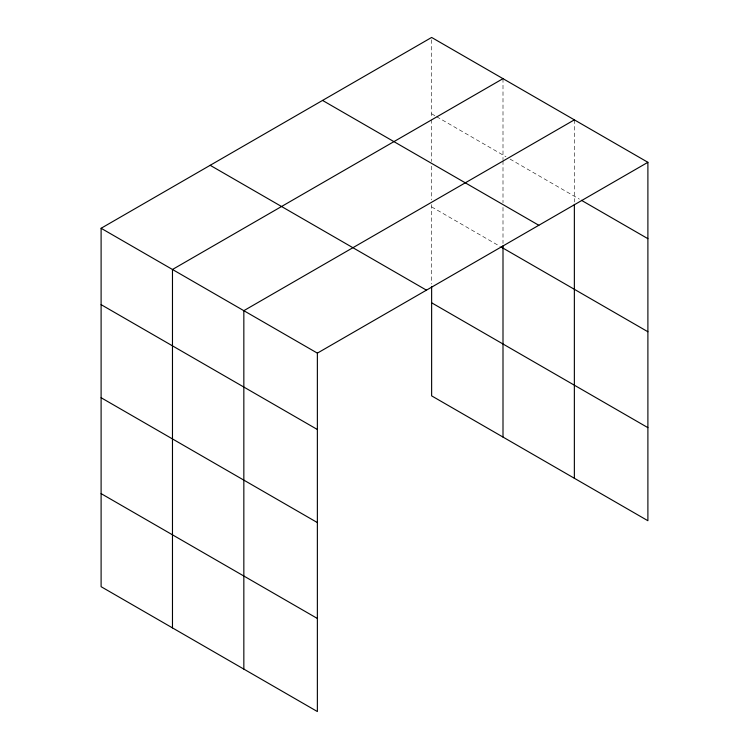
<?xml version="1.0" encoding="UTF-8"?>
<svg xmlns="http://www.w3.org/2000/svg" width="749" height="749" viewBox="0 0 749 749"><rect width="100%" height="100%" fill="white"/><g stroke="black" fill="none" stroke-linecap="round" stroke-linejoin="round"><path stroke-width="0.56" stroke-dasharray="3.75 2.81" d="M431.63 113.82L435.656 116.142M436.658 116.722L506.015 156.766M510.032 159.088L579.398 199.14M431.63 206.902L499.986 246.365M574.361 119.859L574.361 202.043M503 78.654L503 159.677M503 160.848L503 202.726M503 207.379L503 243.444M431.63 39.763L431.63 118.482M431.63 119.643L431.63 161.522M431.63 166.175L431.63 199.917M431.63 204.571L431.63 284.086"/><path stroke-width="1.12" d="M101.106 228.276L317.37 353.135L317.37 711.55L101.106 586.692L101.106 228.276L431.63 37.45L647.894 162.308L647.894 520.724L431.63 395.865L431.63 286.427M503 78.654L172.476 269.481L172.476 627.896M574.361 119.859L243.837 310.676L243.837 669.1M317.37 353.135L647.894 162.308M581.411 200.301L647.894 238.678M322.557 100.422L538.821 225.28M500.987 246.945L647.894 331.751M210.179 165.304L426.443 290.153M431.63 302.793L647.894 427.651M101.106 304.646L317.37 429.505M101.106 397.728L317.37 522.577M101.106 493.619L317.37 618.477M574.361 204.374L574.361 478.274M503 245.775L503 437.07"/></g></svg>
